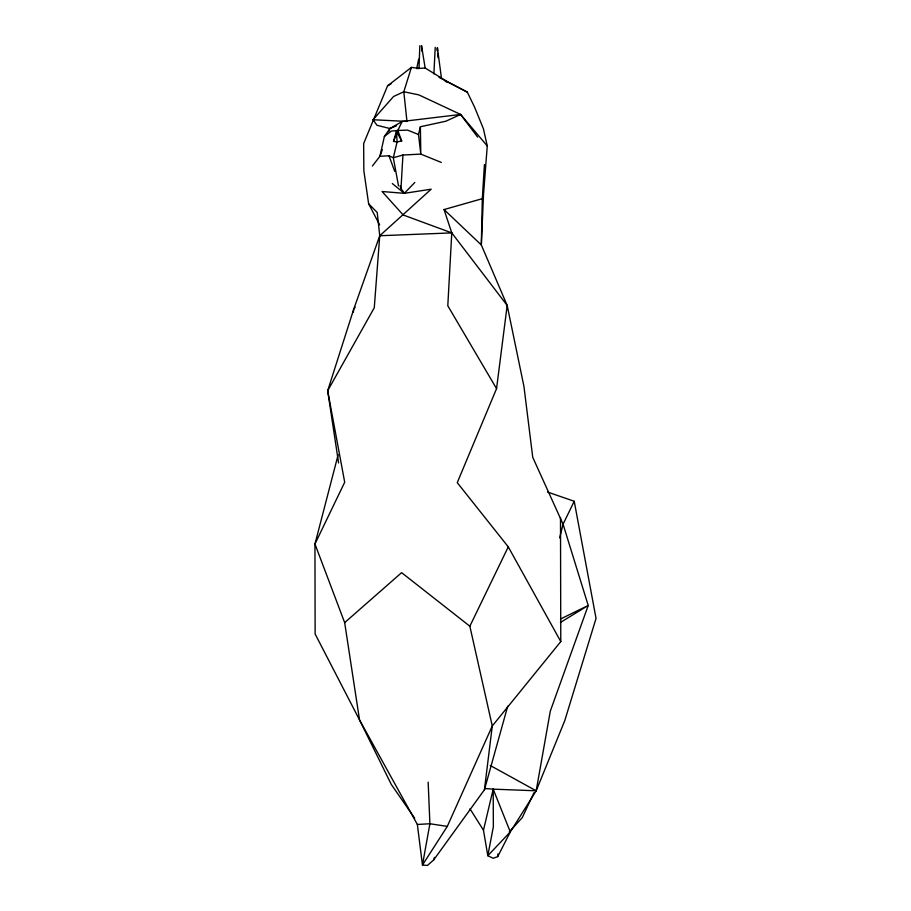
<?xml version="1.0" encoding="UTF-8"?>
<svg xmlns="http://www.w3.org/2000/svg" width="911" height="911" viewBox="0 0 911 911"><rect width="100%" height="100%" fill="white"/><g stroke="black" fill="none" stroke-linecap="round" stroke-linejoin="round"><path stroke-width="1.37" d="M484.424 164.549L482.318 198.678L481.327 244.968L507.176 305.447L523.962 386.526L532.741 457.322L563.066 524.201L588.221 605.473L550.301 711.161L536.192 790.794L510.297 831.937L497.713 856.625L493.181 858.264L487.806 855.714L483.468 830.217L469.985 808.82M419.812 45.823L419.014 68.439L416.691 68.587L418.673 59.101M433.875 73.962L435.23 47.349M482.318 198.678L444.044 209.564L451.776 232.897L447.802 305.777L496.552 388.644L457.254 482.659L508.27 546.873L560.777 641.583L492.27 725.987L447.301 826.391L422.453 865.051L427.464 865.45L433.727 859.882L484.436 789.757L507.723 706.173M338.585 462.959L327.675 390.739L353.605 309.558L379.739 235.744L431.188 189.192L404.347 193.326L400.999 188.497L402.935 155.029L420.802 154.107L441.323 162.431M444.044 209.564L481.327 244.968L483.502 194.681L487.26 145.942L483.422 128.804L474.631 107.259L467.297 92.102L447.7 81.91L425.152 68.006L419.014 68.439L411.43 67.368L387.551 85.873L363.66 143.528L363.842 170.721L368.648 203.825L377.234 212.491L379.739 235.744L374.273 307.759L327.675 390.739L344.7 482.226L314.955 544.004L315.126 633.988L359.526 719.906L391.297 784.451L414.687 818.215M497.713 856.625L497.93 853.914M353.366 312.382L353.605 309.558L355.108 307.155M437.075 50.606L437.417 47.782L441.459 78.335M484.436 789.757L492.27 725.987L469.848 626.221L508.27 546.873M496.552 388.644L507.176 305.447L451.776 232.897L403.197 214.985L382.085 191.515L404.347 193.326L414.812 182.462M338.186 454.623L314.955 544.004L344.665 622.623L359.526 719.906L417.363 824.478L422.453 865.051L429.901 823.738L428.159 782.162M487.26 145.942L460.602 114.456L402.15 121.482L389.919 128.531L384.374 136.468L379.933 156.293L372.383 166.018M483.468 830.217L493.193 789.154L536.192 790.794L564.774 720.624L596.045 618.421L574.226 501.266L547.534 492.042M420.381 126.754L420.802 154.107L418.502 134.521L420.381 126.754L445.855 121.22L460.602 114.456L477.683 137.14M559.661 537.866L563.066 524.201L574.226 501.266M384.374 136.468L391.4 131.059L397.834 130.455L401.694 140.977L397.105 141.911L393.518 141.433L396.422 131.423L397.834 130.455L402.15 121.482M433.727 859.882L434.467 857.388M411.43 67.368L403.812 91.738L406.966 121.436L373.043 119.728L393.552 96.509L403.812 91.738L418.878 94.892L460.602 114.456M382.313 149.689L379.933 156.293L388.997 155.781L393.324 157.74L402.935 155.029M388.974 131.173L389.919 128.531L396.479 125.809M393.518 141.433L397.834 130.455L407.616 130.125L418.502 134.521M534.005 792.672L522.242 817.657L509.26 831.902M344.665 622.623L401.614 572.655L469.848 626.221M560.436 622.441L588.221 605.473L560.459 619.036M387.551 85.873L391.195 83.721M417.363 824.478L429.901 823.738L447.301 826.391M379.739 235.744L451.776 232.897M484.88 788.505L493.193 789.154L510.297 831.937L487.806 855.714L493.363 826.755L493.193 789.154M389.919 128.531L376.995 125.285L373.043 119.728M439.011 77.355L467.297 92.102M445.149 81.113L447.597 82.468M490.232 765.491L536.192 790.794M392.322 183.555L404.347 193.326M401.694 140.977L396.422 131.423L397.105 141.911L393.324 157.74L398.483 185.787M368.648 203.825L379.636 224.835M388.997 155.781L394.759 171.484M400.043 185.878L400.999 188.497M425.152 68.006L421.508 45.55L421.861 51.073M437.417 47.782L437.576 50.583M437.735 53.396L437.975 57.609M560.493 517.55L560.777 641.583"/></g></svg>
